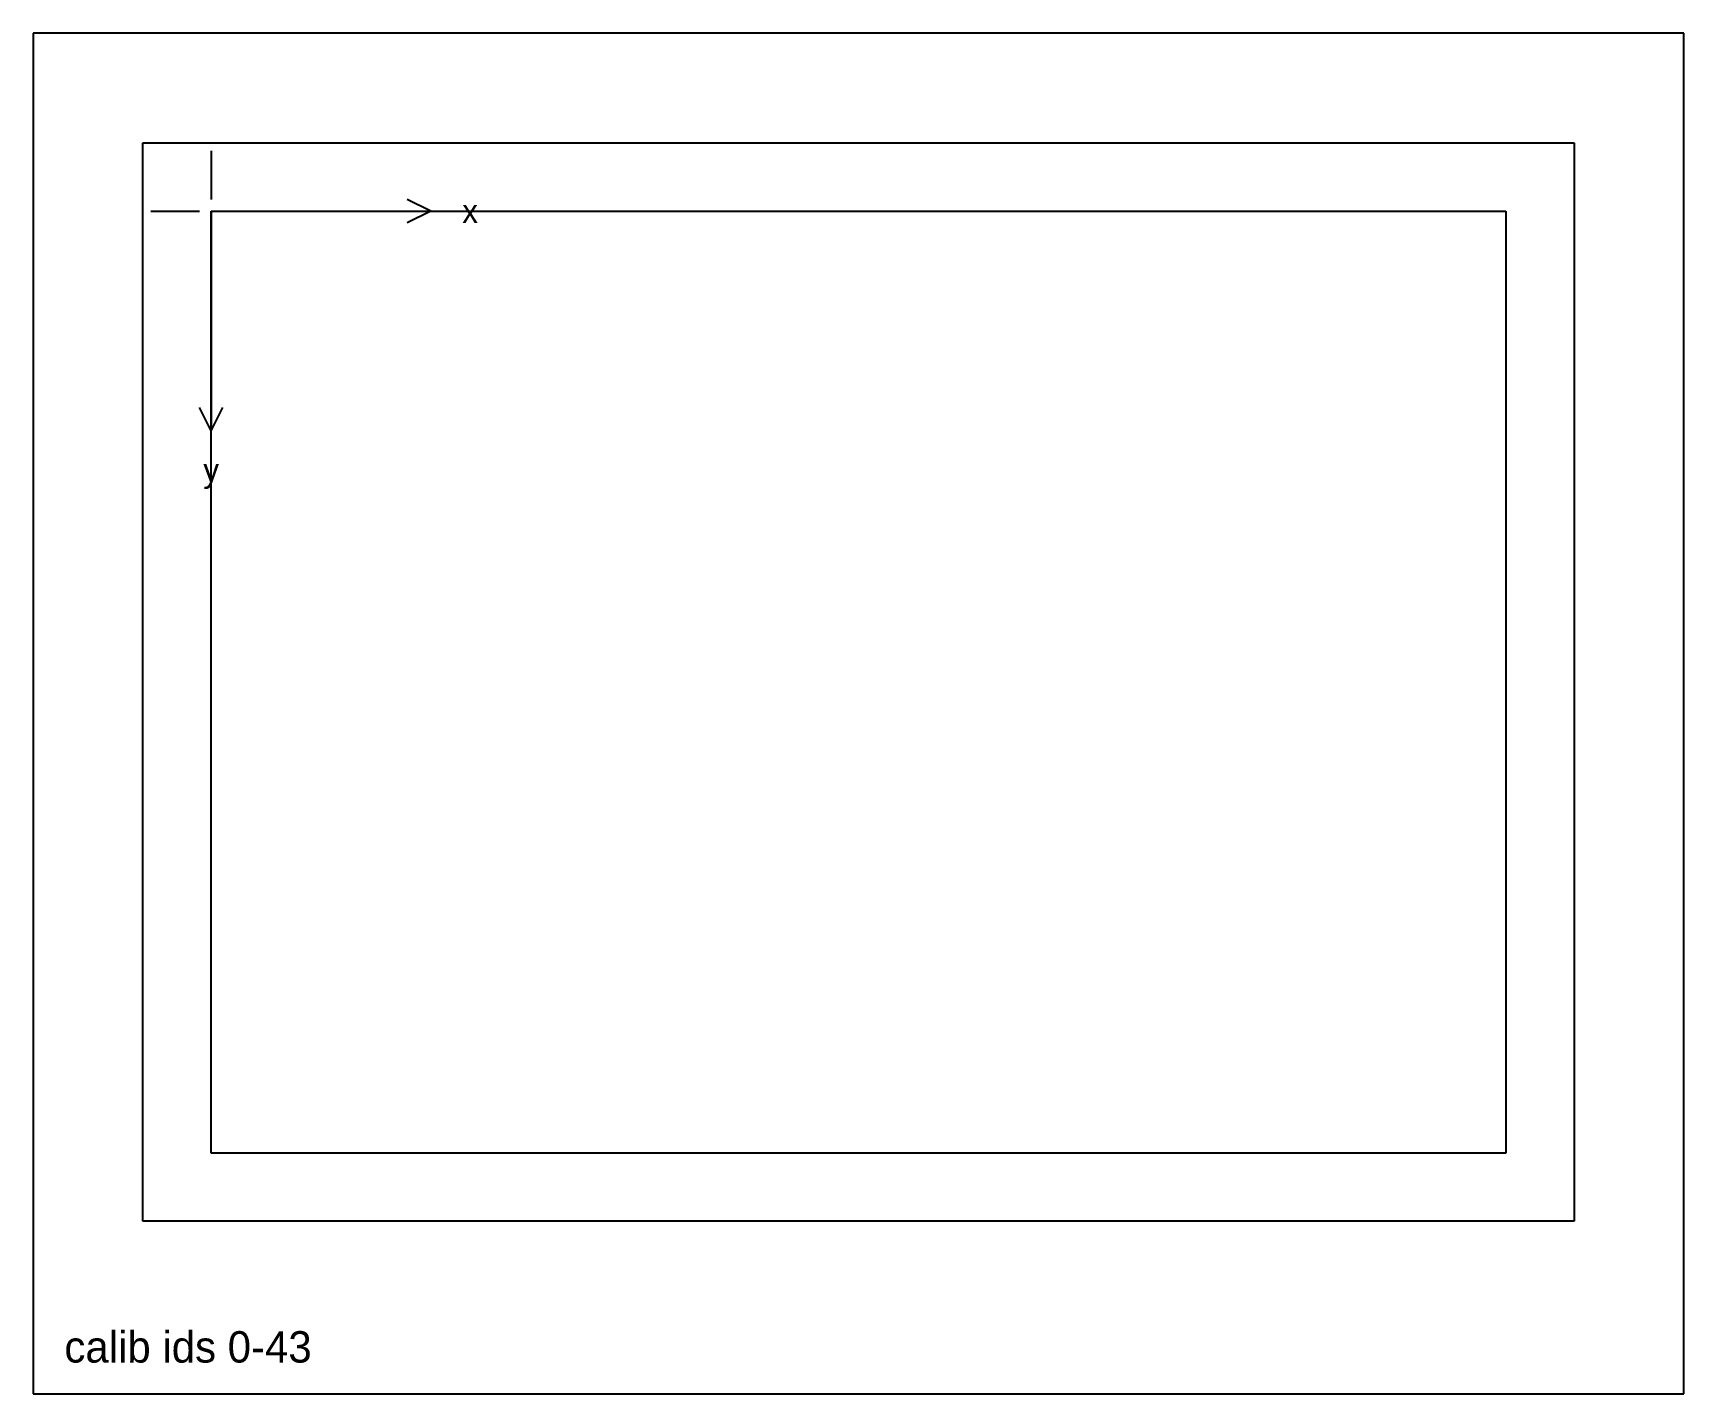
# Model space of a CAD drawing. Extents: x -105 to 105, y -87 to 87.
import ezdxf

# ---------------------------------------------------------------- set-up
doc = ezdxf.new("R2010")
doc.units = 0
doc.layers.add('CUT', color=1, linetype='CONTINUOUS')
doc.layers.add('ENGRAVE', color=5, linetype='CONTINUOUS')

msp = doc.modelspace()

# ---------------------------------------------------------------- linework, layer by layer
at = {"layer": 'CUT', "color": 1}
for p, q in [((105.2, 86.7), (-105.2, 86.7)), ((-105.2, 86.7), (-105.2, -86.7)), ((105.2, -86.7), (105.2, 86.7)), ((-105.2, -86.7), (105.2, -86.7))]:
    msp.add_line(p, q, dxfattribs=at)
at = {"layer": 'ENGRAVE', "color": 5}
for p, q in [((-91.2, 72.7), (91.2, 72.7)), ((-91.2, -64.7), (-91.2, 72.7)), ((-82.5, 71.7), (-82.5, 65.5)), ((91.2, 72.7), (91.2, -64.7)), ((-54.5, 64), (-57.5, 65.5)), ((-90.2, 64), (-84, 64)), ((-82.5, 64), (82.5, 64)), ((-82.5, -56), (-82.5, 64)), ((-82.5, 64), (-54.5, 64)), ((-82.5, 64), (-82.5, 36)), ((-54.5, 64), (-57.5, 62.5)), ((82.5, 64), (82.5, -56)), ((-82.5, 36), (-84, 39)), ((-82.5, 36), (-81, 39)), ((82.5, -56), (-82.5, -56)), ((91.2, -64.7), (-91.2, -64.7))]:
    msp.add_line(p, q, dxfattribs=at)

# ---------------------------------------------------------------- texts
for s, height, p in [('x', 3, (-50.5, 62.5)), ('y', 3, (-83.5, 29.5)), ('calib ids 0-43', 4, (-101.2, -82.7))]:
    msp.add_text(s, height=height, dxfattribs=at).set_placement(p)

doc.saveas('drawing.dxf')
